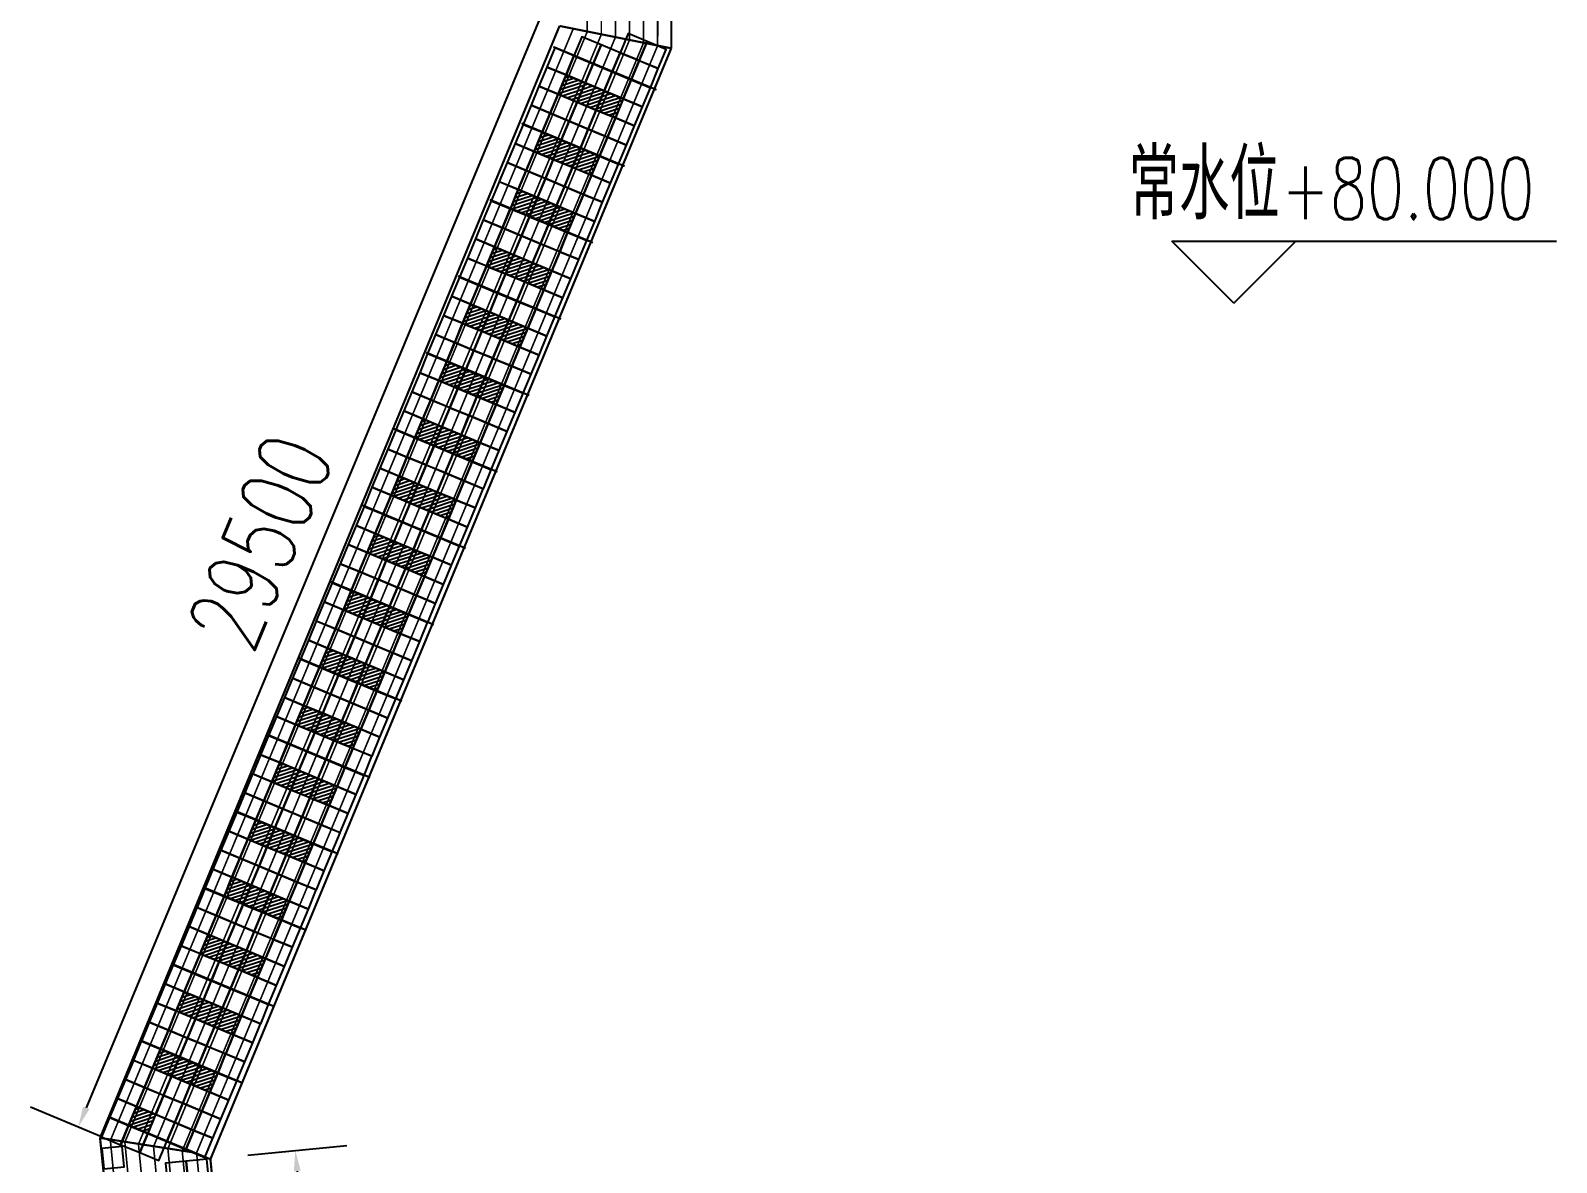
# Model space of a CAD drawing. Extents: x 833816 to 4746262, y -3629782 to -1973088.
# Drawn here: x 2158980 to 2195862, y -2283039 to -2255687 of the extents above; entities that cross this region are included whole.
import ezdxf

# ---------------------------------------------------------------- set-up
doc = ezdxf.new("R2010")
doc.units = 0
doc.header["$LTSCALE"] = 1000
doc.header["$MEASUREMENT"] = 0
doc.header["$PDMODE"] = 32
for name, color, linetype in [('DIM_ELEV', 3, 'Continuous'), ('PUB_TEXT', 7, 'Continuous'), ('W-FLOAT_BOWL浮筒', 253, 'Continuous'), ('W-STEEL_FRAME钢架', 3, 'Continuous')]:
    doc.layers.add(name, color=color, linetype=linetype)
doc.styles.add('_TCH_DIM', font='SIMPLEX', dxfattribs={"bigfont": 'GBCBIG'})
doc.styles.add('STANDARD_T3', font='simplex.shx', dxfattribs={"width": 0.7, "bigfont": 'gbcbig.shx'})
doc.dimstyles.new('W&&500', dxfattribs={"dimtxt": 1750, "dimasz": 500, "dimexe": 1250, "dimexo": 1500, "dimgap": 500, "dimtad": 1, "dimdec": 0, "dimzin": 0, "dimdsep": 46, "dimtxsty": 'STANDARD_T3', "dimcen": 0.09, "dimclrd": 1, "dimclre": 1, "dimclrt": 7, "dimazin": 2, "dimtfac": 1, "dimtdec": 0, "dimtix": 1, "dimtmove": 2, "dimatfit": 3, "dimfxl": 100, "dimtolj": 1, "dimtzin": 0, "dimarcsym": 0})

# ---------------------------------------------------------------- blocks, each defined once
blk = doc.blocks.new('浮筒')
at = {"layer": 'W-FLOAT_BOWL浮筒'}
blk.add_lwpolyline([(-230, -268), (268, -230), (230, 268), (-268, 230)], close=True, dxfattribs=at)
blk = doc.blocks.new('*U366')
at = {"color": 2, "const_width": 50}
blk.add_lwpolyline([(-2682, 0), (20, 1)], dxfattribs=at)
blk = doc.blocks.new('*U363')
at = {"color": 0, "linetype": 'ByBlock', "lineweight": -2, "transparency": 16777216}
for p in [(0, 0), (0, -2000), (0, -4000), (0, -6000), (0, -8000), (0, -10000), (0, -12000), (0, -14000), (0, -16000), (0, -18000), (0, -20000), (0, -22000), (0, -24000), (0, -26000), (0, -28000)]:
    blk.add_blockref('*U366', p, dxfattribs=at)
blk = doc.blocks.new('空格子')
at = {"layer": 'W-FLOAT_BOWL浮筒'}
h = blk.add_hatch(dxfattribs=at)
h.set_pattern_fill('ANSI31', color=256, scale=50)
h.set_pattern_definition([(45, (0, 0), (-56.127, 56.127), [])])
h.paths.add_polyline_path([(219, 263), (-280, 225), (-242, -274), (256, -236)])
blk.add_lwpolyline([(-242, -274), (256, -236), (219, 263), (-280, 225)], close=True, dxfattribs=at)
blk = doc.blocks.new('*D380')
at = {"color": 1, "lineweight": -2, "transparency": 16777216}
for p, q in [((2164234, -2282859), (2166623, -2282629)), ((2165427, -2283247), (2167300, -2302656)), ((2166203, -2303265), (2168593, -2303034))]:
    blk.add_line(p, q, dxfattribs=at)
at = {"color": 1, "transparency": 16777216}
for points in [[(2165510, -2283239), (2165344, -2283255), (2165379, -2282749)], [(2167383, -2302648), (2167217, -2302664), (2167348, -2303154)]]:
    blk.add_solid(points, dxfattribs=at)
at = {"layer": 'Defpoints', "color": 0, "transparency": 16777216}
for p in [(2162741, -2283004), (2167348, -2303154), (2164710, -2303409)]:
    blk.add_point(p, dxfattribs=at)
at = {"color": 7, "transparency": 16777216, "insert": (2167732, -2292819), "char_height": 1750, "attachment_point": 5, "rotation": 275.5136, "style": 'STANDARD_T3'}
blk.add_mtext('\\A1;20500', dxfattribs=at)
blk = doc.blocks.new('*D386')
at = {"color": 1, "lineweight": -2, "transparency": 16777216}
for p, q in [((2172038, -2255184), (2170321, -2254469)), ((2171283, -2255411), (2160326, -2281721)), ((2160697, -2282417), (2158980, -2281702))]:
    blk.add_line(p, q, dxfattribs=at)
at = {"color": 1, "transparency": 16777216}
for points in [[(2171206, -2255379), (2171359, -2255444), (2171475, -2254950)], [(2160249, -2281689), (2160403, -2281753), (2160134, -2282183)]]:
    blk.add_solid(points, dxfattribs=at)
at = {"layer": 'Defpoints', "color": 0, "transparency": 16777216}
for p in [(2173423, -2255761), (2160134, -2282183), (2162081, -2282994)]:
    blk.add_point(p, dxfattribs=at)
at = {"color": 7, "transparency": 16777216, "insert": (2164535, -2268038), "char_height": 1750, "attachment_point": 5, "rotation": 67.3907, "style": 'STANDARD_T3'}
blk.add_mtext('\\A1;29500', dxfattribs=at)
blk = doc.blocks.new('*U429')
at = {"layer": 'W-STEEL_FRAME钢架', "color": 5, "const_width": 40}
blk.add_lwpolyline([(0, -10250), (0, 10250)], dxfattribs=at)
blk = doc.blocks.new('*U430')
at = {"layer": 'W-STEEL_FRAME钢架', "color": 5, "const_width": 40}
blk.add_lwpolyline([(0, 19000), (0, -19000)], dxfattribs=at)

msp = doc.modelspace()

# ---------------------------------------------------------------- linework, layer by layer
at = {"color": 1, "const_width": 50}
for points in [[(2174466.5, -2256115.7), (2171766.4, -2255576.1)], [(2160660.3, -2282444.9), (2160660.3, -2282444.9), (2162903.4, -2282794.6)]]:
    msp.add_lwpolyline(points, dxfattribs=at)
at = {"layer": 'DIM_ELEV'}
for p, q in [((2188062.3, -2262272.9), (2186562.3, -2260772.9)), ((2186562.3, -2260772.9), (2195862.3, -2260772.9)), ((2188062.3, -2262272.9), (2189562.3, -2260772.9))]:
    msp.add_line(p, q, dxfattribs=at)
at = {"layer": 'W-STEEL_FRAME钢架', "color": 5, "const_width": 40}
for points in [[(2172436.4, -2217094.1), (2172436.4, -2255710)], [(2172776.4, -2217244.3), (2172776.4, -2255777.9)], [(2173116.4, -2217392.9), (2173116.4, -2255845.9)], [(2173456.4, -2217538), (2173456.4, -2255913.8)], [(2173796.4, -2217684.9), (2173796.4, -2255981.8)], [(2174138.3, -2217830), (2174136.4, -2256049.7)], [(2160910.1, -2282506.1), (2172096.3, -2255645.4)], [(2161260.3, -2282551.2), (2172437.6, -2255710.2)], [(2161588.5, -2282597), (2172777.4, -2255778.1)], [(2161953.1, -2282654.9), (2173117.6, -2255846.1)], [(2162299.7, -2282707), (2173457.6, -2255914.1)], [(2162646.3, -2282759.1), (2173797.6, -2255982)], [(2162987.4, -2282819), (2174134.5, -2256057.5)], [(2162908.7, -2303170.6), (2160909, -2282494.8)], [(2163624.9, -2303513.4), (2161588.5, -2282597)], [(2163980.6, -2303659.3), (2161953.1, -2282654.9)], [(2164338, -2303823.1), (2162299.7, -2282707)], [(2164695.4, -2303987.3), (2162646.3, -2282759.1)], [(2165054, -2304150.7), (2162995.3, -2282822.3)]]:
    msp.add_lwpolyline(points, dxfattribs=at)
at = {"layer": 'W-STEEL_FRAME钢架', "color": 3, "const_width": 53}
for points in [[(2174468.1, -2217972), (2174466.5, -2256115.7)], [(2160660.3, -2282444.9), (2171766.4, -2255576.1)], [(2174466.5, -2256115.7), (2163327.9, -2282959.8)], [(2162765.2, -2303081.4), (2160660.3, -2282444.9)], [(2163327.9, -2282959.8), (2165400.1, -2304311.2)]]:
    msp.add_lwpolyline(points, dxfattribs=at)

# ---------------------------------------------------------------- block references
at = {"xscale": -1, "rotation": 157.3906525871946}
msp.add_blockref('*U363', (2163327.9, -2282959.8), dxfattribs=at)
at = {"rotation": 333.0630648960332}
for p in [(2172070.5, -2257088.6), (2172532.1, -2257280.9), (2172993.7, -2257473.1), (2171493.9, -2258473.4), (2171955.4, -2258665.6), (2172417, -2258857.8), (2170917.2, -2259858.1), (2171378.8, -2260050.3), (2171840.3, -2260242.5), (2170340.5, -2261242.8), (2170802.1, -2261435), (2171263.7, -2261627.2), (2169763.9, -2262627.5), (2170225.4, -2262819.7), (2170687, -2263012), (2169187.2, -2264012.2), (2169648.8, -2264204.5), (2170110.3, -2264396.7), (2168610.5, -2265397), (2169072.1, -2265589.2), (2169533.7, -2265781.4), (2168033.9, -2266781.7), (2168495.4, -2266973.9), (2168957, -2267166.1), (2167457.2, -2268166.4), (2167918.8, -2268358.6), (2168380.3, -2268550.8), (2166880.5, -2269551.1), (2167342.1, -2269743.3), (2167803.7, -2269935.6), (2166303.8, -2270935.8), (2166765.4, -2271128.1), (2167227, -2271320.3), (2165727.2, -2272320.6), (2166188.8, -2272512.8), (2166650.3, -2272705), (2165150.5, -2273705.3), (2165612.1, -2273897.5), (2166073.7, -2274089.7), (2164573.8, -2275090), (2165035.4, -2275282.2), (2165497, -2275474.5), (2163997.2, -2276474.7), (2164458.7, -2276667), (2164920.3, -2276859.2), (2163420.5, -2277859.4), (2163882.1, -2278051.7), (2164343.6, -2278243.9), (2162843.8, -2279244.2), (2163305.4, -2279436.4), (2163767, -2279628.6), (2162267.2, -2280628.9), (2162728.7, -2280821.1), (2163190.3, -2281013.3), (2161690.5, -2282013.6)]:
    msp.add_blockref('空格子', p, dxfattribs=at)
at = {"layer": 'W-FLOAT_BOWL浮筒'}
for p, rotation in [((2173557.3, -2256088), 333.0630648960807), ((2171788.1, -2256434.5), 333.0630648960807), ((2172441.9, -2256165.1), 333.0630648960807), ((2172903.5, -2256357.3), 333.0630648960807), ((2174018.8, -2256280.2), 333.0630648960807), ((2172249.7, -2256626.7), 333.0630648960807), ((2172711.3, -2256818.9), 333.0630648960807), ((2173365.1, -2256549.6), 333.0630648960807), ((2173826.6, -2256741.8), 333.0630648960807), ((2171595.9, -2256896), 333.0630648960807), ((2173172.8, -2257011.1), 333.0630648960807), ((2173634.4, -2257203.4), 333.0630648960807), ((2171403.7, -2257357.6), 333.0630648960807), ((2171865.2, -2257549.8), 333.0630648960807), ((2171211.4, -2257819.2), 333.0630648960807), ((2172326.8, -2257742.1), 333.0630648960807), ((2172788.4, -2257934.3), 333.0630648960807), ((2173442.2, -2257664.9), 333.0630648960807), ((2171019.2, -2258280.8), 333.0630648960807), ((2171673, -2258011.4), 333.0630648960807), ((2172134.6, -2258203.6), 333.0630648960807), ((2173250, -2258126.5), 333.0630648960807), ((2172596.2, -2258395.9), 333.0630648960807), ((2173057.7, -2258588.1), 333.0630648960807), ((2170827, -2258742.3), 333.0630648960807), ((2171288.6, -2258934.6), 333.0630648960807), ((2172865.5, -2259049.7), 333.0630648960807), ((2170634.8, -2259203.9), 333.0630648960807), ((2171096.3, -2259396.1), 333.0630648960807), ((2171750.1, -2259126.8), 333.0630648960807), ((2172211.7, -2259319), 333.0630648960807), ((2170442.5, -2259665.5), 333.0630648960807), ((2171557.9, -2259588.4), 333.0630648960807), ((2172019.5, -2259780.6), 333.0630648960807), ((2172673.3, -2259511.2), 333.0630648960807), ((2170250.3, -2260127.1), 333.0630648960807), ((2172481.1, -2259972.8), 333.0630648960807), ((2170711.9, -2260319.3), 333.0630648960807), ((2171173.5, -2260511.5), 333.0630648960807), ((2172288.8, -2260434.4), 333.0630648960807), ((2170058.1, -2260588.6), 333.0630648960807), ((2170519.7, -2260780.9), 333.0630648960807), ((2171635, -2260703.7), 333.0630648960807), ((2172096.6, -2260895.9), 333.0630648960807), ((2169865.9, -2261050.2), 333.0630648960807), ((2170981.2, -2260973.1), 333.0630648960807), ((2171442.8, -2261165.3), 333.0630648960807), ((2169673.7, -2261511.8), 333.0630648960807), ((2171904.4, -2261357.5), 333.0630648960807), ((2169481.4, -2261973.4), 333.0630648960807), ((2170135.2, -2261704), 333.0630648960807), ((2170596.8, -2261896.2), 333.0630648960807), ((2171712.2, -2261819.1), 333.0630648960807), ((2169943, -2262165.6), 333.0630648960807), ((2170404.6, -2262357.8), 333.0630648960807), ((2171058.4, -2262088.4), 333.0630648960807), ((2171519.9, -2262280.7), 333.0630648960807), ((2169289.2, -2262434.9), 333.0630648960807), ((2170866.2, -2262550), 333.0630648960807), ((2171327.7, -2262742.2), 333.0630648960807), ((2169097, -2262896.5), 333.0630648960807), ((2169558.6, -2263088.7), 333.0630648960807), ((2168904.8, -2263358.1), 333.0630648960807), ((2170020.1, -2263280.9), 333.0630648960807), ((2170481.7, -2263473.2), 333.0630648960807), ((2171135.5, -2263203.8), 333.0630648960807), ((2168712.5, -2263819.6), 333.0630648960807), ((2169366.3, -2263550.3), 333.0630648960807), ((2169827.9, -2263742.5), 333.0630648960807), ((2170943.3, -2263665.4), 333.0630648960807), ((2170289.5, -2263934.7), 333.0630648960807), ((2170751.1, -2264127), 333.0630648960807), ((2168520.3, -2264281.2), 333.0630648960807), ((2168981.9, -2264473.4), 333.0630648960807), ((2168328.1, -2264742.8), 333.0630648960807), ((2168789.7, -2264935), 333.0630648960807), ((2169443.5, -2264665.7), 333.0630648960807), ((2169905, -2264857.9), 333.0630648960807), ((2170558.8, -2264588.5), 333.0630648960807), ((2168135.9, -2265204.4), 333.0630648960807), ((2169251.2, -2265127.2), 333.0630648960807), ((2169712.8, -2265319.5), 333.0630648960807), ((2170366.6, -2265050.1), 333.0630648960807), ((2167943.6, -2265665.9), 333.0630648960807), ((2170174.4, -2265511.7), 333.0630648960807), ((2168405.2, -2265858.2), 333.0630648960807), ((2168866.8, -2266050.4), 333.0630648960807), ((2169982.2, -2265973.3), 333.0630648960807), ((2167751.4, -2266127.5), 333.0630648960807), ((2168213, -2266319.7), 333.0630648960807), ((2169328.4, -2266242.6), 333.0630648960807), ((2167559.2, -2266589.1), 333.0630648960807), ((2168674.6, -2266512), 333.0630648960807), ((2169136.1, -2266704.2), 333.0630648960807), ((2169789.9, -2266434.8), 333.0630648960807), ((2167367, -2267050.7), 333.0630648960807), ((2169597.7, -2266896.4), 333.0630648960807), ((2167174.8, -2267512.2), 333.0630648960807), ((2167828.6, -2267242.9), 333.0630648960807), ((2168290.1, -2267435.1), 333.0630648960807), ((2169405.5, -2267358), 333.0630648960807), ((2167636.3, -2267704.5), 333.0630648960807), ((2168097.9, -2267896.7), 333.0630648960807), ((2168751.7, -2267627.3), 333.0630648960807), ((2169213.3, -2267819.6), 333.0630648960807), ((2166982.5, -2267973.8), 333.0630648960807), ((2168559.5, -2268088.9), 333.0630648960807), ((2166790.3, -2268435.4), 333.0630648960807), ((2167251.9, -2268627.6), 333.0630648960807), ((2169021, -2268281.1), 333.0630648960807), ((2166598.1, -2268897), 333.0630648960807), ((2167713.5, -2268819.8), 333.0630648960807), ((2168175, -2269012.1), 333.0630648960807), ((2168828.8, -2268742.7), 333.0630648960807), ((2166405.9, -2269358.5), 333.0630648960807), ((2167059.7, -2269089.2), 333.0630648960807), ((2167521.2, -2269281.4), 333.0630648960807), ((2168636.6, -2269204.3), 333.0630648960807), ((2167982.8, -2269473.6), 333.0630648960807), ((2168444.4, -2269665.8), 333.0630648960807), ((2166213.6, -2269820.1), 333.0630648960807), ((2166675.2, -2270012.3), 333.0630648960807), ((2166021.4, -2270281.7), 333.0630648960807), ((2166483, -2270473.9), 333.0630648960807), ((2167136.8, -2270204.6), 333.0630648960807), ((2167598.4, -2270396.8), 333.0630648960807), ((2168252.2, -2270127.4), 333.0630648960807), ((2165829.2, -2270743.3), 333.0630648960807), ((2166944.6, -2270666.1), 333.0630648960807), ((2168059.9, -2270589), 333.0630648960807), ((2165637, -2271204.8), 333.0630648960807), ((2167406.1, -2270858.3), 333.0630648960807), ((2167867.7, -2271050.6), 333.0630648960807), ((2166098.5, -2271397), 333.0630648960807), ((2166560.1, -2271589.3), 333.0630648960807), ((2167675.5, -2271512.1), 333.0630648960807), ((2165444.7, -2271666.4), 333.0630648960807), ((2165906.3, -2271858.6), 333.0630648960807), ((2167021.7, -2271781.5), 333.0630648960807), ((2165252.5, -2272128), 333.0630648960807), ((2166367.9, -2272050.8), 333.0630648960807), ((2166829.5, -2272243.1), 333.0630648960807), ((2167483.3, -2271973.7), 333.0630648960807), ((2165060.3, -2272589.5), 333.0630648960807), ((2167291, -2272435.3), 333.0630648960807), ((2164868.1, -2273051.1), 333.0630648960807), ((2165521.9, -2272781.8), 333.0630648960807), ((2165983.4, -2272974), 333.0630648960807), ((2167098.8, -2272896.9), 333.0630648960807), ((2165329.7, -2273243.3), 333.0630648960807), ((2165791.2, -2273435.6), 333.0630648960807), ((2166445, -2273166.2), 333.0630648960807), ((2166906.6, -2273358.4), 333.0630648960807), ((2164675.9, -2273512.7), 333.0630648960807), ((2166252.8, -2273627.8), 333.0630648960807), ((2164483.6, -2273974.3), 333.0630648960807), ((2164945.2, -2274166.5), 333.0630648960807), ((2166714.4, -2273820), 333.0630648960807), ((2164291.4, -2274435.8), 333.0630648960807), ((2165406.8, -2274358.7), 333.0630648960807), ((2166522.2, -2274281.6), 333.0630648960807), ((2164099.2, -2274897.4), 333.0630648960807), ((2164753, -2274628.1), 333.0630648960807), ((2165214.6, -2274820.3), 333.0630648960807), ((2165868.4, -2274550.9), 333.0630648960807), ((2166329.9, -2274743.2), 333.0630648960807), ((2165676.1, -2275012.5), 333.0630648960807), ((2166137.7, -2275204.7), 333.0630648960807), ((2163907, -2275359), 333.0630648960807), ((2164368.5, -2275551.2), 333.0630648960807), ((2163714.7, -2275820.6), 333.0630648960807), ((2164176.3, -2276012.8), 333.0630648960807), ((2164830.1, -2275743.4), 333.0630648960807), ((2165291.7, -2275935.7), 333.0630648960807), ((2165945.5, -2275666.3), 333.0630648960807), ((2163522.5, -2276282.1), 333.0630648960807), ((2164637.9, -2276205), 333.0630648960807), ((2165753.3, -2276127.9), 333.0630648960807), ((2163330.3, -2276743.7), 333.0630648960807), ((2165099.5, -2276397.2), 333.0630648960807), ((2165561, -2276589.5), 333.0630648960807), ((2163791.9, -2276935.9), 333.0630648960807), ((2165368.8, -2277051), 333.0630648960807), ((2163138.1, -2277205.3), 333.0630648960807), ((2163599.6, -2277397.5), 333.0630648960807), ((2164253.4, -2277128.2), 333.0630648960807), ((2164715, -2277320.4), 333.0630648960807), ((2162945.8, -2277666.9), 333.0630648960807), ((2164061.2, -2277589.7), 333.0630648960807), ((2164522.8, -2277782), 333.0630648960807), ((2165176.6, -2277512.6), 333.0630648960807), ((2162753.6, -2278128.4), 333.0630648960807), ((2164984.4, -2277974.2), 333.0630648960807), ((2162561.4, -2278590), 333.0630648960807), ((2163215.2, -2278320.7), 333.0630648960807), ((2163676.8, -2278512.9), 333.0630648960807), ((2164792.1, -2278435.7), 333.0630648960807), ((2163023, -2278782.2), 333.0630648960807), ((2164138.3, -2278705.1), 333.0630648960807), ((2164599.9, -2278897.3), 333.0630648960807), ((2162369.2, -2279051.6), 333.0630648960807), ((2163484.6, -2278974.5), 333.0630648960807), ((2163946.1, -2279166.7), 333.0630648960807), ((2162177, -2279513.2), 333.0630648960807), ((2162638.5, -2279705.4), 333.0630648960807), ((2164407.7, -2279358.9), 333.0630648960807), ((2161984.7, -2279974.7), 333.0630648960807), ((2163100.1, -2279897.6), 333.0630648960807), ((2164215.5, -2279820.5), 333.0630648960807), ((2161792.5, -2280436.3), 333.0630648960807), ((2162446.3, -2280166.9), 333.0630648960807), ((2162907.9, -2280359.2), 333.0630648960807), ((2163561.7, -2280089.8), 333.0630648960807), ((2164023.3, -2280282), 333.0630648960807), ((2163369.5, -2280551.4), 333.0630648960807), ((2163831, -2280743.6), 333.0630648960807), ((2161600.3, -2280897.9), 333.0630648960807), ((2162061.9, -2281090.1), 333.0630648960807), ((2161408.1, -2281359.4), 333.0630648960807), ((2161869.6, -2281551.7), 333.0630648960807), ((2162523.4, -2281282.3), 333.0630648960807), ((2162985, -2281474.5), 333.0630648960807), ((2163638.8, -2281205.2), 333.0630648960807), ((2161215.8, -2281821), 333.0630648960807), ((2162331.2, -2281743.9), 333.0630648960807), ((2163446.6, -2281666.8), 333.0630648960807), ((2161023.6, -2282282.6), 333.0630648960807), ((2162139, -2282205.5), 333.0630648960807), ((2162792.8, -2281936.1), 333.0630648960807), ((2163254.4, -2282128.3), 333.0630648960807), ((2161485.2, -2282474.8), 333.0630648960807), ((2162600.6, -2282397.7), 333.0630648960807), ((2163062.1, -2282589.9), 333.0630648960807), ((2160973.2, -2282923), 1.185991476615923), ((2161946.8, -2282667), 333.0630648960807), ((2162515.7, -2283276.4), 1.185991476615923), ((2163013.4, -2283228.3), 1.185991476615923)]:
    msp.add_blockref('浮筒', p, dxfattribs=dict(at, rotation=rotation))
at = {"layer": 'W-STEEL_FRAME钢架', "color": 0, "linetype": 'ByBlock', "lineweight": -2, "transparency": 16777216}
for p in [(2173796.4, -2236684.9), (2174138.3, -2236830)]:
    msp.add_blockref('*U430', p, dxfattribs=at)
at = {"layer": 'W-STEEL_FRAME钢架', "color": 0, "linetype": 'ByBlock', "lineweight": -2, "transparency": 16777216, "rotation": 5.513579153740334}
msp.add_blockref('*U429', (2162245.1, -2292753.7), dxfattribs=at)

# ---------------------------------------------------------------- texts
at = {"layer": 'PUB_TEXT', "color": 7, "style": '_TCH_DIM'}
msp.add_text('常水位', height=1687.94, dxfattribs=at).set_placement((2185526.1, -2260247.9))
at = {"layer": 'PUB_TEXT', "color": 7, "style": '_TCH_DIM', "width": 0.705882}
msp.add_text('+80.000', height=1487.5, dxfattribs=at).set_placement((2189212.3, -2260247.9))

# ---------------------------------------------------------------- dimensions: what is measured, and where the dimension line sits
for p1, p2, distance, picture, middle in [((2173422.6, -2255761.1), (2162081.4, -2282993.9), -2110, '*D386', (2164534.8, -2268037.7)), ((2162740.6, -2283003.5), (2164710.2, -2303408.7), 2650.4, '*D380', (2167732.2, -2292819.3))]:
    dim = msp.add_aligned_dim(p1=p1, p2=p2, distance=distance, dimstyle='W&&500')
    dim.commit()
    dim.dimension.update_dxf_attribs({"geometry": picture, "text_midpoint": middle})

doc.saveas('drawing.dxf')
